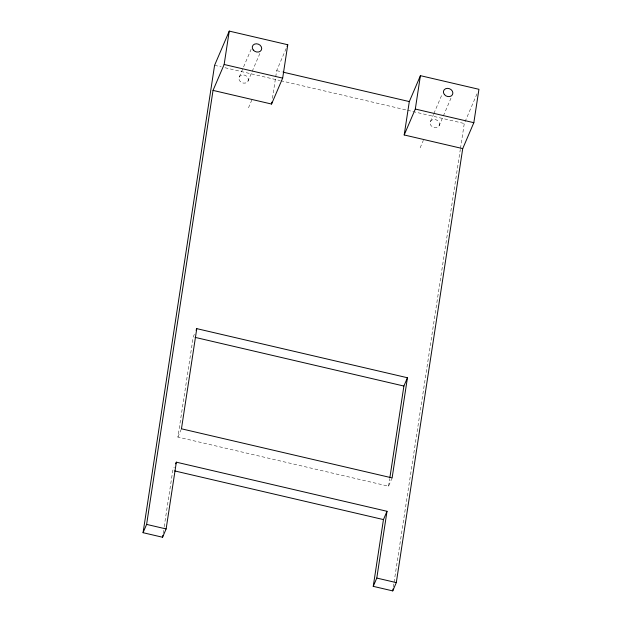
<?xml version="1.0" encoding="UTF-8"?>
<svg xmlns="http://www.w3.org/2000/svg" width="622" height="622" viewBox="0 0 622 622"><rect width="100%" height="100%" fill="white"/><g stroke="black" fill="none" stroke-linecap="round" stroke-linejoin="round"><path stroke-width="0.47" stroke-dasharray="3.11 2.33" d="M163.151 533.427L164.029 527.705M164.177 526.748L172.784 470.473L174.207 467.153M392.124 477.906L388.563 486.202L177.9 437.087L193.224 336.937L195.005 332.786M272.436 98.315L276.666 70.659L286.291 48.197M388.563 486.202L389.737 478.567M393.329 587.059L393.92 583.218M394.068 582.262L460.311 149.428M460.459 148.464L464.276 123.514L477.432 92.81M239.291 76.941L251.094 49.402M248.015 81.124A4.844 4.012 23.2 0 0 243.031 74.881A4.844 4.012 23.2 0 0 239.913 81.093A4.844 4.012 23.2 0 0 248.015 81.124L251.824 72.238M252.205 71.351L260.206 52.691M248.497 107.785L252.05 99.497M177.9 437.087L181.453 428.799M430.455 121.508L433.503 114.401M433.884 113.507L442.258 93.961M420.153 147.803L423.357 140.339M439.179 125.691A4.844 4.012 23.2 0 0 434.195 119.447A4.844 4.012 23.2 0 0 431.077 125.66A4.844 4.012 23.2 0 0 439.179 125.691L442.988 116.804M443.369 115.917L450.989 98.144M276.666 70.659L282.31 71.973M214.59 65.31L221.214 66.849M225.001 67.736L279.853 80.518M280.794 80.743L406.586 110.063M407.534 110.281L464.276 123.514"/><path stroke-width="0.93" d="M143.06 532.696L214.59 65.31L229.254 31.1L287.776 44.745L282.668 78.123L271.557 104.045L213.035 90.4L146.613 524.4L143.06 532.696L162.567 537.245L166.121 528.949L176.345 462.177L387.008 511.292L376.792 578.063L373.239 586.352L392.746 590.9L396.3 582.604L462.721 148.604L473.832 122.69L478.94 89.304L420.418 75.666L409.315 101.58L404.199 134.966L462.721 148.604M213.035 90.4L224.145 64.486L229.254 31.1M162.567 537.245L162.863 535.332M196.777 328.641L181.453 428.799L392.124 477.906L407.449 377.748L196.777 328.641L196.07 330.298M271.557 104.045L271.853 102.132M404.199 134.966L415.309 109.044L420.418 75.666M373.239 586.352L383.455 519.58L387.008 511.292M389.877 477.61L403.896 386.044L407.449 377.748M392.746 590.9L393.042 588.98M287.037 46.471L287.776 44.745M175.629 463.841L176.345 462.177M283.251 72.191L409.315 101.58M224.145 64.486L282.668 78.123M415.309 109.044L473.832 122.69M195.114 337.373L403.896 386.044M174.673 470.916L383.455 519.58M146.613 524.4L166.121 528.949M376.792 578.063L396.3 582.604M444.403 94.56A4.844 4.012 23.2 0 0 452.513 94.591A4.844 4.012 23.2 0 0 447.529 88.347A4.844 4.012 23.2 0 0 444.403 94.56M253.24 50.001A4.844 4.012 23.2 0 0 261.349 50.024A4.844 4.012 23.2 0 0 256.365 43.781A4.844 4.012 23.2 0 0 253.24 50.001"/></g></svg>
